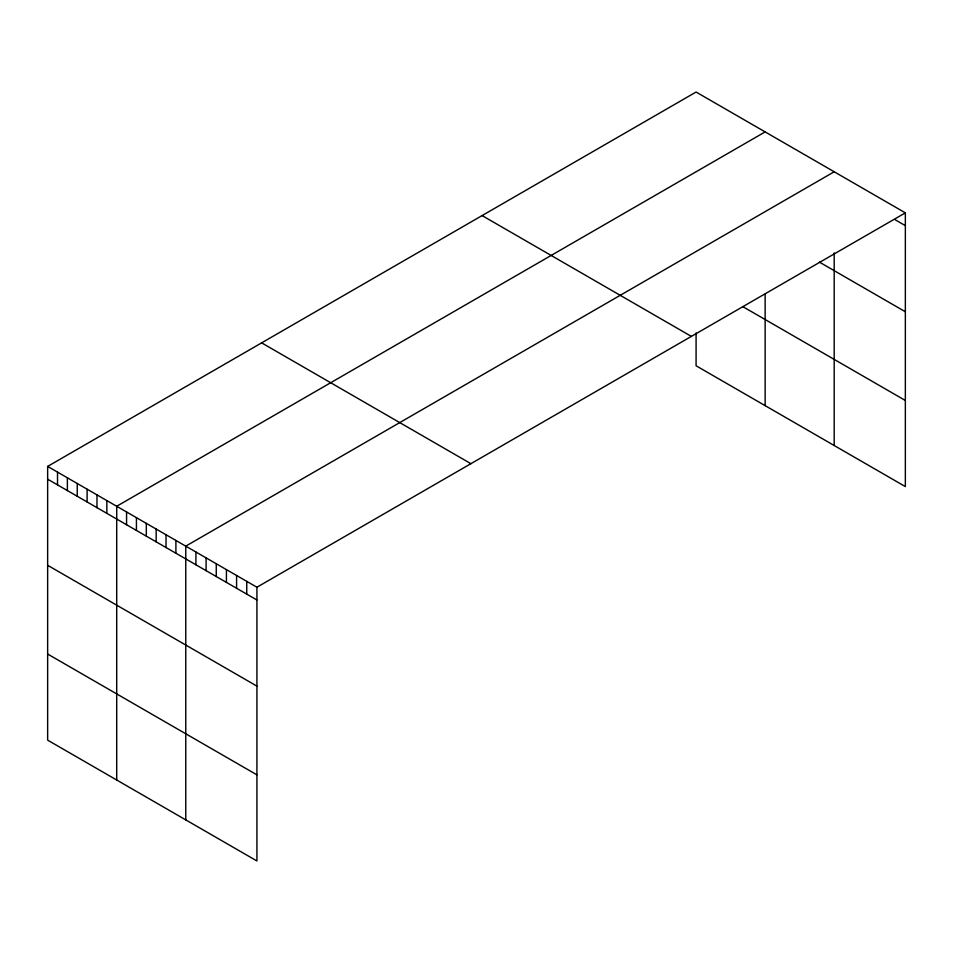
<?xml version="1.0" encoding="UTF-8"?>
<svg xmlns="http://www.w3.org/2000/svg" width="953" height="953" viewBox="0 0 953 953"><rect width="100%" height="100%" fill="white"/><g stroke="black" fill="none" stroke-linecap="round" stroke-linejoin="round"><path stroke-width="1.43" d="M905.35 212.853L256.917 587.227L256.917 860.964L47.65 740.147L47.65 466.41L696.083 92.036L905.35 212.853L905.35 486.59L696.083 365.773L696.083 332.966M765.14 131.907L116.707 506.269L116.707 780.019M834.197 171.778L185.764 546.14L185.764 819.89M895.189 219.762L905.35 225.635M819.401 262.123L905.35 311.75M742.947 306.711L905.35 400.474M482.099 215.581L691.366 336.397M261.634 342.866L470.901 463.682M47.65 466.41L256.917 587.227M47.65 479.18L256.917 599.997M47.65 565.296L256.917 686.124M47.65 654.032L256.917 774.849M834.197 252.902L834.197 445.516M765.14 294.179L765.14 405.644M246.756 581.354L246.756 594.136M236.582 575.481L236.582 588.263M226.421 569.62L226.421 582.39M216.26 563.747L216.26 576.529M206.098 557.886L206.098 570.656M195.925 552.013L195.925 564.795M175.9 540.446L175.9 553.228M166.036 534.752L166.036 547.534M156.173 529.058L156.173 541.84M146.309 523.364L146.309 536.134M136.434 517.67L136.434 530.44M126.57 511.975L126.57 524.746M106.843 500.575L106.843 513.357M96.98 494.881L96.98 507.663M87.116 489.187L87.116 501.969M77.241 483.493L77.241 496.275M67.377 477.798L67.377 490.569M57.514 472.104L57.514 484.874"/></g></svg>
